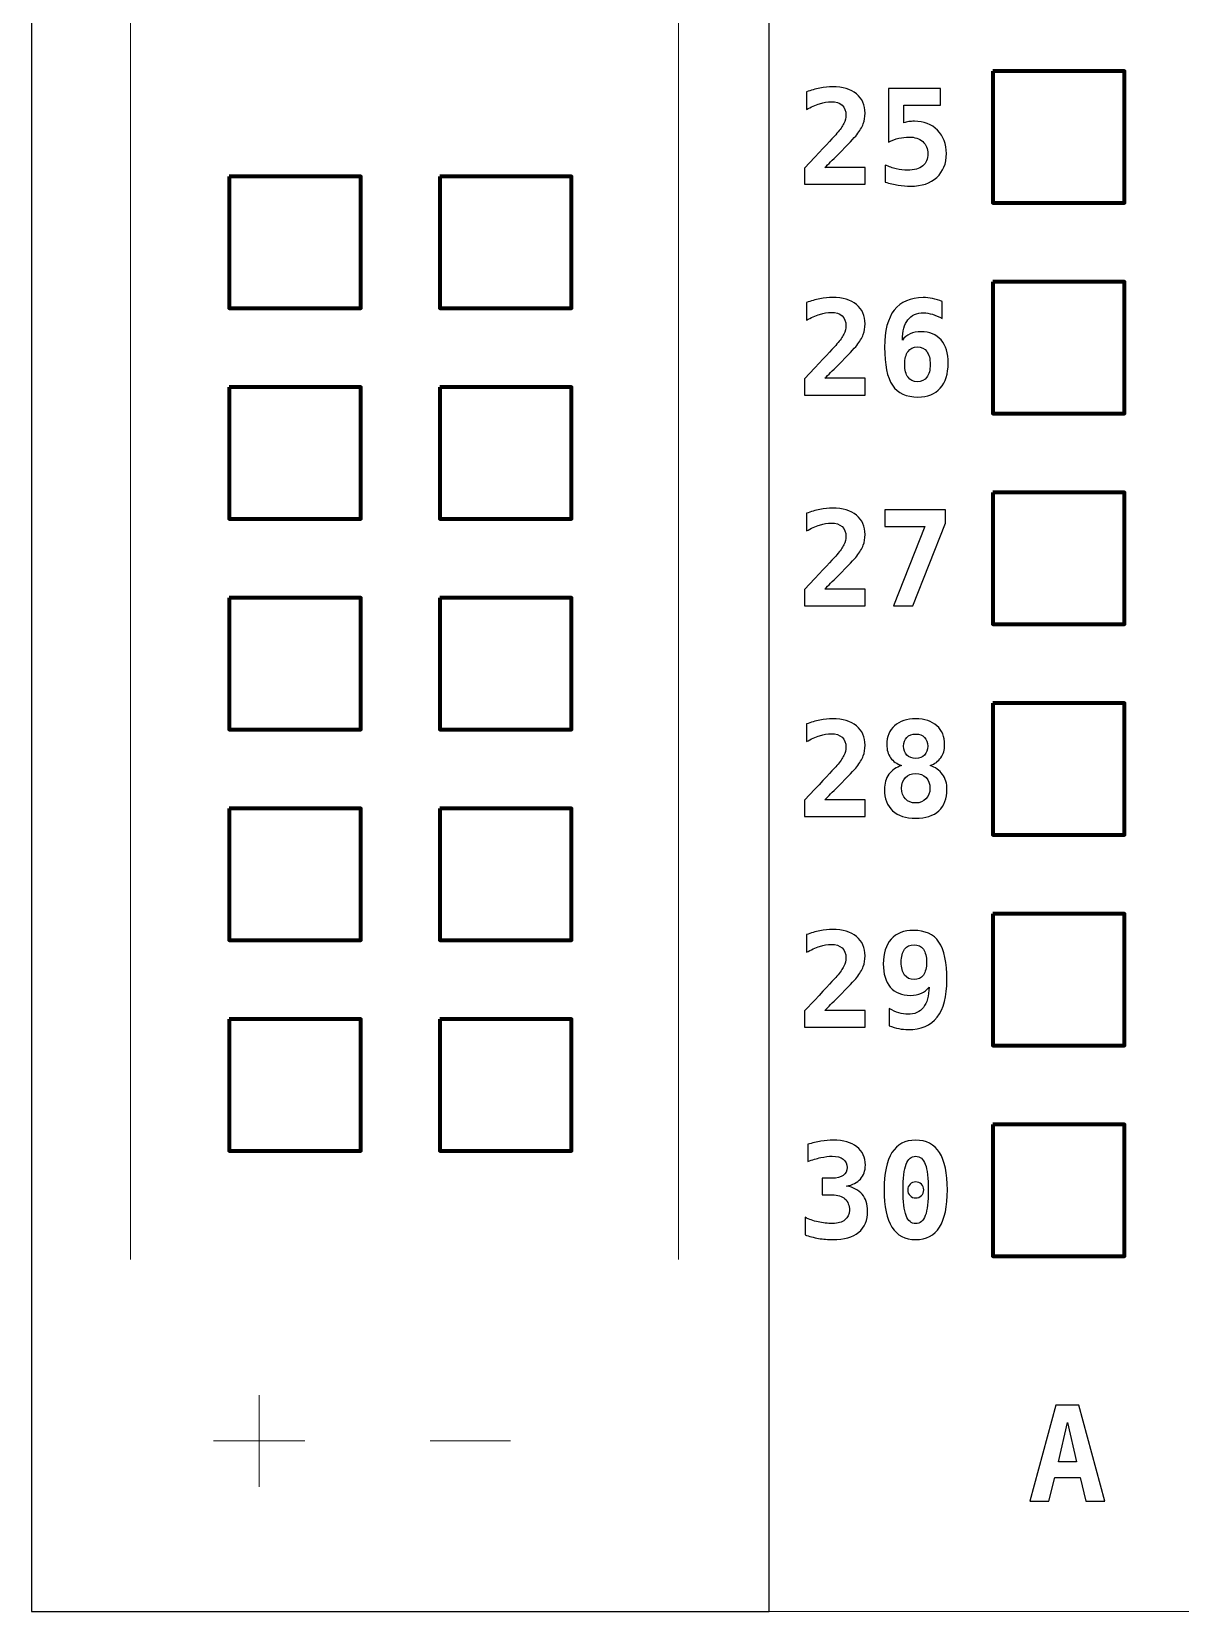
# Model space of a CAD drawing. Header units: centimetres. Extents: x -16.4 to -4.5, y -20.8 to -8.9.
# Drawn here: x -13.135 to -11.75, y -19.35 to -17.446 of the extents above; entities that cross this region are included whole.
import ezdxf

# ---------------------------------------------------------------- set-up
doc = ezdxf.new("R2010")
doc.units = ezdxf.units.CM
doc.header["$MEASUREMENT"] = 0
doc.layers.add('Layer 1', color=7, linetype='Continuous')

msp = doc.modelspace()

# ---------------------------------------------------------------- linework, layer by layer
at = {"layer": 'Layer 1', "color": 250, "lineweight": 25}
msp.add_open_spline([(-13.13514, -10.9682), (-13.13514, -10.9682), (-12.24614, -10.9682), (-12.24614, -10.9682), (-12.24614, -10.9682), (-12.24614, -10.9682), (-12.24614, -19.3502), (-12.24614, -19.3502), (-12.24614, -19.3502), (-12.24614, -19.3502), (-13.13514, -19.3502), (-13.13514, -19.3502), (-13.13514, -19.3502), (-13.13514, -19.3502), (-13.13514, -10.9682), (-13.13514, -10.9682)], degree=3, knots=[0, 0, 0, 0, 0.25, 0.25, 0.25, 0.25, 0.5, 0.5, 0.5, 0.5, 0.75, 0.75, 0.75, 0.75, 1, 1, 1, 1], dxfattribs=at)
at = {"layer": 'Layer 1', "color": 250, "lineweight": 5}
msp.add_open_spline([(-12.24632, -10.9682), (-12.24632, -10.9682), (-8.75382, -10.9682), (-8.75382, -10.9682), (-8.75382, -10.9682), (-8.75382, -10.9682), (-8.75382, -19.3502), (-8.75382, -19.3502), (-8.75382, -19.3502), (-8.75382, -19.3502), (-12.24632, -19.3502), (-12.24632, -19.3502), (-12.24632, -19.3502), (-12.24632, -19.3502), (-12.24632, -10.9682), (-12.24632, -10.9682)], degree=3, knots=[0, 0, 0, 0, 0.25, 0.25, 0.25, 0.25, 0.5, 0.5, 0.5, 0.5, 0.75, 0.75, 0.75, 0.75, 1, 1, 1, 1], dxfattribs=at)
at = {"layer": 'Layer 1', "color": 1, "lineweight": 20}
msp.add_open_spline([(-13.01576, -11.39342), (-13.01576, -11.39342), (-13.01576, -18.92579), (-13.01576, -18.92579)], degree=3, dxfattribs=at)
at = {"layer": 'Layer 1', "color": 186, "lineweight": 20}
msp.add_open_spline([(-12.35536, -11.39342), (-12.35536, -11.39342), (-12.35536, -18.92579), (-12.35536, -18.92579)], degree=3, dxfattribs=at)
at = {"layer": 'Layer 1', "color": 250, "lineweight": 158}
for points in [[(-11.97644, -17.49323), (-11.97644, -17.49323), (-11.81769, -17.49323), (-11.81769, -17.49323), (-11.81769, -17.49323), (-11.81769, -17.49323), (-11.81769, -17.65198), (-11.81769, -17.65198), (-11.81769, -17.65198), (-11.81769, -17.65198), (-11.97644, -17.65198), (-11.97644, -17.65198), (-11.97644, -17.65198), (-11.97644, -17.65198), (-11.97644, -17.49323), (-11.97644, -17.49323)], [(-12.89701, -17.62023), (-12.89701, -17.62023), (-12.73826, -17.62023), (-12.73826, -17.62023), (-12.73826, -17.62023), (-12.73826, -17.62023), (-12.73826, -17.77898), (-12.73826, -17.77898), (-12.73826, -17.77898), (-12.73826, -17.77898), (-12.89701, -17.77898), (-12.89701, -17.77898), (-12.89701, -17.77898), (-12.89701, -17.77898), (-12.89701, -17.62023), (-12.89701, -17.62023)], [(-12.64301, -17.62023), (-12.64301, -17.62023), (-12.48426, -17.62023), (-12.48426, -17.62023), (-12.48426, -17.62023), (-12.48426, -17.62023), (-12.48426, -17.77898), (-12.48426, -17.77898), (-12.48426, -17.77898), (-12.48426, -17.77898), (-12.64301, -17.77898), (-12.64301, -17.77898), (-12.64301, -17.77898), (-12.64301, -17.77898), (-12.64301, -17.62023), (-12.64301, -17.62023)], [(-11.97644, -17.74723), (-11.97644, -17.74723), (-11.81769, -17.74723), (-11.81769, -17.74723), (-11.81769, -17.74723), (-11.81769, -17.74723), (-11.81769, -17.90598), (-11.81769, -17.90598), (-11.81769, -17.90598), (-11.81769, -17.90598), (-11.97644, -17.90598), (-11.97644, -17.90598), (-11.97644, -17.90598), (-11.97644, -17.90598), (-11.97644, -17.74723), (-11.97644, -17.74723)], [(-12.89701, -17.87423), (-12.89701, -17.87423), (-12.73826, -17.87423), (-12.73826, -17.87423), (-12.73826, -17.87423), (-12.73826, -17.87423), (-12.73826, -18.03298), (-12.73826, -18.03298), (-12.73826, -18.03298), (-12.73826, -18.03298), (-12.89701, -18.03298), (-12.89701, -18.03298), (-12.89701, -18.03298), (-12.89701, -18.03298), (-12.89701, -17.87423), (-12.89701, -17.87423)], [(-12.64301, -17.87423), (-12.64301, -17.87423), (-12.48426, -17.87423), (-12.48426, -17.87423), (-12.48426, -17.87423), (-12.48426, -17.87423), (-12.48426, -18.03298), (-12.48426, -18.03298), (-12.48426, -18.03298), (-12.48426, -18.03298), (-12.64301, -18.03298), (-12.64301, -18.03298), (-12.64301, -18.03298), (-12.64301, -18.03298), (-12.64301, -17.87423), (-12.64301, -17.87423)], [(-11.97644, -18.00123), (-11.97644, -18.00123), (-11.81769, -18.00123), (-11.81769, -18.00123), (-11.81769, -18.00123), (-11.81769, -18.00123), (-11.81769, -18.15998), (-11.81769, -18.15998), (-11.81769, -18.15998), (-11.81769, -18.15998), (-11.97644, -18.15998), (-11.97644, -18.15998), (-11.97644, -18.15998), (-11.97644, -18.15998), (-11.97644, -18.00123), (-11.97644, -18.00123)], [(-12.89701, -18.12823), (-12.89701, -18.12823), (-12.73826, -18.12823), (-12.73826, -18.12823), (-12.73826, -18.12823), (-12.73826, -18.12823), (-12.73826, -18.28698), (-12.73826, -18.28698), (-12.73826, -18.28698), (-12.73826, -18.28698), (-12.89701, -18.28698), (-12.89701, -18.28698), (-12.89701, -18.28698), (-12.89701, -18.28698), (-12.89701, -18.12823), (-12.89701, -18.12823)], [(-12.64301, -18.12823), (-12.64301, -18.12823), (-12.48426, -18.12823), (-12.48426, -18.12823), (-12.48426, -18.12823), (-12.48426, -18.12823), (-12.48426, -18.28698), (-12.48426, -18.28698), (-12.48426, -18.28698), (-12.48426, -18.28698), (-12.64301, -18.28698), (-12.64301, -18.28698), (-12.64301, -18.28698), (-12.64301, -18.28698), (-12.64301, -18.12823), (-12.64301, -18.12823)], [(-11.97644, -18.25523), (-11.97644, -18.25523), (-11.81769, -18.25523), (-11.81769, -18.25523), (-11.81769, -18.25523), (-11.81769, -18.25523), (-11.81769, -18.41398), (-11.81769, -18.41398), (-11.81769, -18.41398), (-11.81769, -18.41398), (-11.97644, -18.41398), (-11.97644, -18.41398), (-11.97644, -18.41398), (-11.97644, -18.41398), (-11.97644, -18.25523), (-11.97644, -18.25523)], [(-12.89701, -18.38223), (-12.89701, -18.38223), (-12.73826, -18.38223), (-12.73826, -18.38223), (-12.73826, -18.38223), (-12.73826, -18.38223), (-12.73826, -18.54098), (-12.73826, -18.54098), (-12.73826, -18.54098), (-12.73826, -18.54098), (-12.89701, -18.54098), (-12.89701, -18.54098), (-12.89701, -18.54098), (-12.89701, -18.54098), (-12.89701, -18.38223), (-12.89701, -18.38223)], [(-12.64301, -18.38223), (-12.64301, -18.38223), (-12.48426, -18.38223), (-12.48426, -18.38223), (-12.48426, -18.38223), (-12.48426, -18.38223), (-12.48426, -18.54098), (-12.48426, -18.54098), (-12.48426, -18.54098), (-12.48426, -18.54098), (-12.64301, -18.54098), (-12.64301, -18.54098), (-12.64301, -18.54098), (-12.64301, -18.54098), (-12.64301, -18.38223), (-12.64301, -18.38223)], [(-11.97644, -18.50923), (-11.97644, -18.50923), (-11.81769, -18.50923), (-11.81769, -18.50923), (-11.81769, -18.50923), (-11.81769, -18.50923), (-11.81769, -18.66798), (-11.81769, -18.66798), (-11.81769, -18.66798), (-11.81769, -18.66798), (-11.97644, -18.66798), (-11.97644, -18.66798), (-11.97644, -18.66798), (-11.97644, -18.66798), (-11.97644, -18.50923), (-11.97644, -18.50923)], [(-12.89701, -18.63623), (-12.89701, -18.63623), (-12.73826, -18.63623), (-12.73826, -18.63623), (-12.73826, -18.63623), (-12.73826, -18.63623), (-12.73826, -18.79498), (-12.73826, -18.79498), (-12.73826, -18.79498), (-12.73826, -18.79498), (-12.89701, -18.79498), (-12.89701, -18.79498), (-12.89701, -18.79498), (-12.89701, -18.79498), (-12.89701, -18.63623), (-12.89701, -18.63623)], [(-12.64301, -18.63623), (-12.64301, -18.63623), (-12.48426, -18.63623), (-12.48426, -18.63623), (-12.48426, -18.63623), (-12.48426, -18.63623), (-12.48426, -18.79498), (-12.48426, -18.79498), (-12.48426, -18.79498), (-12.48426, -18.79498), (-12.64301, -18.79498), (-12.64301, -18.79498), (-12.64301, -18.79498), (-12.64301, -18.79498), (-12.64301, -18.63623), (-12.64301, -18.63623)], [(-11.97644, -18.76323), (-11.97644, -18.76323), (-11.81769, -18.76323), (-11.81769, -18.76323), (-11.81769, -18.76323), (-11.81769, -18.76323), (-11.81769, -18.92198), (-11.81769, -18.92198), (-11.81769, -18.92198), (-11.81769, -18.92198), (-11.97644, -18.92198), (-11.97644, -18.92198), (-11.97644, -18.92198), (-11.97644, -18.92198), (-11.97644, -18.76323), (-11.97644, -18.76323)]]:
    msp.add_open_spline(points, degree=3, knots=[0, 0, 0, 0, 0.25, 0.25, 0.25, 0.25, 0.5, 0.5, 0.5, 0.5, 0.75, 0.75, 0.75, 0.75, 1, 1, 1, 1], dxfattribs=at)
at = {"layer": 'Layer 1'}
for points, knots in [([(-12.17895, -17.60962), (-12.17895, -17.60962), (-12.13029, -17.60962), (-12.13029, -17.60962), (-12.13029, -17.60962), (-12.13029, -17.60962), (-12.13029, -17.62974), (-12.13029, -17.62974), (-12.13029, -17.62974), (-12.13029, -17.62974), (-12.20361, -17.62974), (-12.20361, -17.62974), (-12.20361, -17.62974), (-12.20361, -17.62974), (-12.20361, -17.61022), (-12.20361, -17.61022), (-12.20361, -17.61022), (-12.20361, -17.61022), (-12.19122, -17.5971), (-12.19122, -17.5971), (-12.19122, -17.5971), (-12.17655, -17.58146), (-12.16762, -17.57185), (-12.16448, -17.56823), (-12.16448, -17.56823), (-12.16062, -17.56379), (-12.15782, -17.55986), (-12.15613, -17.55643), (-12.15613, -17.55643), (-12.15442, -17.55299), (-12.15357, -17.54961), (-12.15357, -17.54626), (-12.15357, -17.54626), (-12.15357, -17.54111), (-12.15513, -17.53712), (-12.15825, -17.53432), (-12.15825, -17.53432), (-12.16136, -17.53149), (-12.1658, -17.5301), (-12.17151, -17.5301), (-12.17151, -17.5301), (-12.1756, -17.5301), (-12.18017, -17.53091), (-12.18524, -17.53252), (-12.18524, -17.53252), (-12.19033, -17.53416), (-12.19561, -17.53651), (-12.20113, -17.5396), (-12.20113, -17.5396), (-12.20113, -17.5396), (-12.20113, -17.51832), (-12.20113, -17.51832), (-12.20113, -17.51832), (-12.19561, -17.51631), (-12.19022, -17.51478), (-12.18492, -17.51372), (-12.18492, -17.51372), (-12.17964, -17.51266), (-12.17457, -17.51214), (-12.16974, -17.51214), (-12.16974, -17.51214), (-12.15751, -17.51214), (-12.14789, -17.51499), (-12.14092, -17.52069), (-12.14092, -17.52069), (-12.13393, -17.52637), (-12.13045, -17.53416), (-12.13045, -17.54401), (-12.13045, -17.54401), (-12.13045, -17.54856), (-12.13121, -17.55281), (-12.13272, -17.55677), (-12.13272, -17.55677), (-12.13425, -17.56076), (-12.13686, -17.56517), (-12.14058, -17.57), (-12.14058, -17.57), (-12.1433, -17.57351), (-12.1508, -17.58141), (-12.16308, -17.59369), (-12.16308, -17.59369), (-12.16974, -17.60032), (-12.17502, -17.60565), (-12.17895, -17.60962)], [0, 0, 0, 0, 0.047619, 0.047619, 0.047619, 0.047619, 0.0952381, 0.0952381, 0.0952381, 0.0952381, 0.1428571, 0.1428571, 0.1428571, 0.1428571, 0.1904762, 0.1904762, 0.1904762, 0.1904762, 0.2380952, 0.2380952, 0.2380952, 0.2380952, 0.2857143, 0.2857143, 0.2857143, 0.2857143, 0.3333333, 0.3333333, 0.3333333, 0.3333333, 0.3809524, 0.3809524, 0.3809524, 0.3809524, 0.4285714, 0.4285714, 0.4285714, 0.4285714, 0.4761905, 0.4761905, 0.4761905, 0.4761905, 0.5238095, 0.5238095, 0.5238095, 0.5238095, 0.5714286, 0.5714286, 0.5714286, 0.5714286, 0.6190476, 0.6190476, 0.6190476, 0.6190476, 0.6666667, 0.6666667, 0.6666667, 0.6666667, 0.7142857, 0.7142857, 0.7142857, 0.7142857, 0.7619048, 0.7619048, 0.7619048, 0.7619048, 0.8095238, 0.8095238, 0.8095238, 0.8095238, 0.8571429, 0.8571429, 0.8571429, 0.8571429, 0.9047619, 0.9047619, 0.9047619, 0.9047619, 0.952381, 0.952381, 0.952381, 0.952381, 1, 1, 1, 1]), ([(-12.10222, -17.51422), (-12.10222, -17.51422), (-12.03949, -17.51422), (-12.03949, -17.51422), (-12.03949, -17.51422), (-12.03949, -17.51422), (-12.03949, -17.53435), (-12.03949, -17.53435), (-12.03949, -17.53435), (-12.03949, -17.53435), (-12.08374, -17.53435), (-12.08374, -17.53435), (-12.08374, -17.53435), (-12.08374, -17.53435), (-12.08374, -17.55577), (-12.08374, -17.55577), (-12.08374, -17.55577), (-12.08189, -17.55505), (-12.07989, -17.55452), (-12.07777, -17.55418), (-12.07777, -17.55418), (-12.07566, -17.55384), (-12.07342, -17.55368), (-12.07104, -17.55368), (-12.07104, -17.55368), (-12.0596, -17.55368), (-12.05031, -17.5573), (-12.04318, -17.56451), (-12.04318, -17.56451), (-12.03608, -17.57174), (-12.03252, -17.58112), (-12.03252, -17.59269), (-12.03252, -17.59269), (-12.03252, -17.60481), (-12.03637, -17.61437), (-12.04407, -17.62142), (-12.04407, -17.62142), (-12.05179, -17.62847), (-12.0623, -17.63198), (-12.07561, -17.63198), (-12.07561, -17.63198), (-12.08055, -17.63198), (-12.08556, -17.63156), (-12.09061, -17.63074), (-12.09061, -17.63074), (-12.09564, -17.62992), (-12.10082, -17.62868), (-12.10607, -17.62702), (-12.10607, -17.62702), (-12.10607, -17.62702), (-12.10607, -17.60645), (-12.10607, -17.60645), (-12.10607, -17.60645), (-12.1018, -17.60856), (-12.09739, -17.61014), (-12.0929, -17.6112), (-12.0929, -17.6112), (-12.08839, -17.61226), (-12.08385, -17.61278), (-12.0793, -17.61278), (-12.0793, -17.61278), (-12.07128, -17.61278), (-12.06515, -17.61107), (-12.06098, -17.60763), (-12.06098, -17.60763), (-12.0568, -17.6042), (-12.05472, -17.59924), (-12.05472, -17.59269), (-12.05472, -17.59269), (-12.05472, -17.58664), (-12.0568, -17.58181), (-12.06095, -17.57816), (-12.06095, -17.57816), (-12.0651, -17.57454), (-12.07064, -17.57272), (-12.07754, -17.57272), (-12.07754, -17.57272), (-12.08163, -17.57272), (-12.0857, -17.57322), (-12.08982, -17.57423), (-12.08982, -17.57423), (-12.0939, -17.57523), (-12.09805, -17.57676), (-12.10222, -17.57877), (-12.10222, -17.57877), (-12.10222, -17.57877), (-12.10222, -17.51422), (-12.10222, -17.51422)], [0, 0, 0, 0, 0.0454545, 0.0454545, 0.0454545, 0.0454545, 0.0909091, 0.0909091, 0.0909091, 0.0909091, 0.1363636, 0.1363636, 0.1363636, 0.1363636, 0.1818182, 0.1818182, 0.1818182, 0.1818182, 0.2272727, 0.2272727, 0.2272727, 0.2272727, 0.2727273, 0.2727273, 0.2727273, 0.2727273, 0.3181818, 0.3181818, 0.3181818, 0.3181818, 0.3636364, 0.3636364, 0.3636364, 0.3636364, 0.4090909, 0.4090909, 0.4090909, 0.4090909, 0.4545455, 0.4545455, 0.4545455, 0.4545455, 0.5, 0.5, 0.5, 0.5, 0.5454545, 0.5454545, 0.5454545, 0.5454545, 0.5909091, 0.5909091, 0.5909091, 0.5909091, 0.6363636, 0.6363636, 0.6363636, 0.6363636, 0.6818182, 0.6818182, 0.6818182, 0.6818182, 0.7272727, 0.7272727, 0.7272727, 0.7272727, 0.7727273, 0.7727273, 0.7727273, 0.7727273, 0.8181818, 0.8181818, 0.8181818, 0.8181818, 0.8636364, 0.8636364, 0.8636364, 0.8636364, 0.9090909, 0.9090909, 0.9090909, 0.9090909, 0.9545455, 0.9545455, 0.9545455, 0.9545455, 1, 1, 1, 1]), ([(-12.17895, -17.86362), (-12.17895, -17.86362), (-12.13029, -17.86362), (-12.13029, -17.86362), (-12.13029, -17.86362), (-12.13029, -17.86362), (-12.13029, -17.88374), (-12.13029, -17.88374), (-12.13029, -17.88374), (-12.13029, -17.88374), (-12.20361, -17.88374), (-12.20361, -17.88374), (-12.20361, -17.88374), (-12.20361, -17.88374), (-12.20361, -17.86422), (-12.20361, -17.86422), (-12.20361, -17.86422), (-12.20361, -17.86422), (-12.19122, -17.8511), (-12.19122, -17.8511), (-12.19122, -17.8511), (-12.17655, -17.83546), (-12.16762, -17.82585), (-12.16448, -17.82223), (-12.16448, -17.82223), (-12.16062, -17.81779), (-12.15782, -17.81386), (-12.15613, -17.81043), (-12.15613, -17.81043), (-12.15442, -17.80699), (-12.15357, -17.80361), (-12.15357, -17.80026), (-12.15357, -17.80026), (-12.15357, -17.79511), (-12.15513, -17.79112), (-12.15825, -17.78832), (-12.15825, -17.78832), (-12.16136, -17.78549), (-12.1658, -17.7841), (-12.17151, -17.7841), (-12.17151, -17.7841), (-12.1756, -17.7841), (-12.18017, -17.78491), (-12.18524, -17.78652), (-12.18524, -17.78652), (-12.19033, -17.78816), (-12.19561, -17.79051), (-12.20113, -17.7936), (-12.20113, -17.7936), (-12.20113, -17.7936), (-12.20113, -17.77232), (-12.20113, -17.77232), (-12.20113, -17.77232), (-12.19561, -17.77031), (-12.19022, -17.76878), (-12.18492, -17.76772), (-12.18492, -17.76772), (-12.17964, -17.76666), (-12.17457, -17.76614), (-12.16974, -17.76614), (-12.16974, -17.76614), (-12.15751, -17.76614), (-12.14789, -17.76899), (-12.14092, -17.77469), (-12.14092, -17.77469), (-12.13393, -17.78037), (-12.13045, -17.78816), (-12.13045, -17.79801), (-12.13045, -17.79801), (-12.13045, -17.80256), (-12.13121, -17.80681), (-12.13272, -17.81077), (-12.13272, -17.81077), (-12.13425, -17.81476), (-12.13686, -17.81917), (-12.14058, -17.824), (-12.14058, -17.824), (-12.1433, -17.82751), (-12.1508, -17.83541), (-12.16308, -17.84769), (-12.16308, -17.84769), (-12.16974, -17.85432), (-12.17502, -17.85965), (-12.17895, -17.86362)], [0, 0, 0, 0, 0.047619, 0.047619, 0.047619, 0.047619, 0.0952381, 0.0952381, 0.0952381, 0.0952381, 0.1428571, 0.1428571, 0.1428571, 0.1428571, 0.1904762, 0.1904762, 0.1904762, 0.1904762, 0.2380952, 0.2380952, 0.2380952, 0.2380952, 0.2857143, 0.2857143, 0.2857143, 0.2857143, 0.3333333, 0.3333333, 0.3333333, 0.3333333, 0.3809524, 0.3809524, 0.3809524, 0.3809524, 0.4285714, 0.4285714, 0.4285714, 0.4285714, 0.4761905, 0.4761905, 0.4761905, 0.4761905, 0.5238095, 0.5238095, 0.5238095, 0.5238095, 0.5714286, 0.5714286, 0.5714286, 0.5714286, 0.6190476, 0.6190476, 0.6190476, 0.6190476, 0.6666667, 0.6666667, 0.6666667, 0.6666667, 0.7142857, 0.7142857, 0.7142857, 0.7142857, 0.7619048, 0.7619048, 0.7619048, 0.7619048, 0.8095238, 0.8095238, 0.8095238, 0.8095238, 0.8571429, 0.8571429, 0.8571429, 0.8571429, 0.9047619, 0.9047619, 0.9047619, 0.9047619, 0.952381, 0.952381, 0.952381, 0.952381, 1, 1, 1, 1]), ([(-12.03748, -17.77094), (-12.03748, -17.77094), (-12.03748, -17.79167), (-12.03748, -17.79167), (-12.03748, -17.79167), (-12.04154, -17.78935), (-12.04545, -17.78761), (-12.0492, -17.78645), (-12.0492, -17.78645), (-12.05292, -17.78528), (-12.05651, -17.7847), (-12.05997, -17.7847), (-12.05997, -17.7847), (-12.06821, -17.7847), (-12.0745, -17.78748), (-12.0788, -17.79302), (-12.0788, -17.79302), (-12.08311, -17.79857), (-12.08535, -17.80675), (-12.08556, -17.81758), (-12.08556, -17.81758), (-12.08313, -17.81423), (-12.08004, -17.81172), (-12.07629, -17.81003), (-12.07629, -17.81003), (-12.07252, -17.80837), (-12.06808, -17.80752), (-12.06298, -17.80752), (-12.06298, -17.80752), (-12.05255, -17.80752), (-12.04452, -17.81082), (-12.03885, -17.8174), (-12.03885, -17.8174), (-12.03318, -17.82397), (-12.03035, -17.8333), (-12.03035, -17.84537), (-12.03035, -17.84537), (-12.03035, -17.85831), (-12.03355, -17.86834), (-12.0399, -17.87547), (-12.0399, -17.87547), (-12.04627, -17.88258), (-12.05522, -17.88614), (-12.06679, -17.88614), (-12.06679, -17.88614), (-12.08086, -17.88614), (-12.09108, -17.88142), (-12.09744, -17.87199), (-12.09744, -17.87199), (-12.1038, -17.86253), (-12.107, -17.84729), (-12.107, -17.82625), (-12.107, -17.82625), (-12.107, -17.80625), (-12.10312, -17.79125), (-12.09533, -17.78127), (-12.09533, -17.78127), (-12.08754, -17.77129), (-12.07587, -17.76629), (-12.06029, -17.76629), (-12.06029, -17.76629), (-12.05667, -17.76629), (-12.05295, -17.76669), (-12.04912, -17.76746), (-12.04912, -17.76746), (-12.04526, -17.76822), (-12.04138, -17.76938), (-12.03748, -17.77094)], [0, 0, 0, 0, 0.0588235, 0.0588235, 0.0588235, 0.0588235, 0.1176471, 0.1176471, 0.1176471, 0.1176471, 0.1764706, 0.1764706, 0.1764706, 0.1764706, 0.2352941, 0.2352941, 0.2352941, 0.2352941, 0.2941176, 0.2941176, 0.2941176, 0.2941176, 0.3529412, 0.3529412, 0.3529412, 0.3529412, 0.4117647, 0.4117647, 0.4117647, 0.4117647, 0.4705882, 0.4705882, 0.4705882, 0.4705882, 0.5294118, 0.5294118, 0.5294118, 0.5294118, 0.5882353, 0.5882353, 0.5882353, 0.5882353, 0.6470588, 0.6470588, 0.6470588, 0.6470588, 0.7058824, 0.7058824, 0.7058824, 0.7058824, 0.7647059, 0.7647059, 0.7647059, 0.7647059, 0.8235294, 0.8235294, 0.8235294, 0.8235294, 0.8823529, 0.8823529, 0.8823529, 0.8823529, 0.9411765, 0.9411765, 0.9411765, 0.9411765, 1, 1, 1, 1]), ([(-12.06739, -17.82585), (-12.07233, -17.82585), (-12.07611, -17.82765), (-12.07872, -17.83124), (-12.07872, -17.83124), (-12.08134, -17.83483), (-12.08263, -17.84001), (-12.08263, -17.84682), (-12.08263, -17.84682), (-12.08263, -17.85358), (-12.08134, -17.85876), (-12.07872, -17.86235), (-12.07872, -17.86235), (-12.07611, -17.86594), (-12.07233, -17.86774), (-12.06739, -17.86774), (-12.06739, -17.86774), (-12.06243, -17.86774), (-12.05863, -17.86594), (-12.05598, -17.86235), (-12.05598, -17.86235), (-12.05332, -17.85876), (-12.052, -17.85358), (-12.052, -17.84682), (-12.052, -17.84682), (-12.052, -17.84006), (-12.05332, -17.83488), (-12.05598, -17.83126), (-12.05598, -17.83126), (-12.05863, -17.82765), (-12.06243, -17.82585), (-12.06739, -17.82585)], [0, 0, 0, 0, 0.125, 0.125, 0.125, 0.125, 0.25, 0.25, 0.25, 0.25, 0.375, 0.375, 0.375, 0.375, 0.5, 0.5, 0.5, 0.5, 0.625, 0.625, 0.625, 0.625, 0.75, 0.75, 0.75, 0.75, 0.875, 0.875, 0.875, 0.875, 1, 1, 1, 1]), ([(-12.17895, -18.11762), (-12.17895, -18.11762), (-12.13029, -18.11762), (-12.13029, -18.11762), (-12.13029, -18.11762), (-12.13029, -18.11762), (-12.13029, -18.13774), (-12.13029, -18.13774), (-12.13029, -18.13774), (-12.13029, -18.13774), (-12.20361, -18.13774), (-12.20361, -18.13774), (-12.20361, -18.13774), (-12.20361, -18.13774), (-12.20361, -18.11822), (-12.20361, -18.11822), (-12.20361, -18.11822), (-12.20361, -18.11822), (-12.19122, -18.1051), (-12.19122, -18.1051), (-12.19122, -18.1051), (-12.17655, -18.08946), (-12.16762, -18.07985), (-12.16448, -18.07623), (-12.16448, -18.07623), (-12.16062, -18.07179), (-12.15782, -18.06786), (-12.15613, -18.06443), (-12.15613, -18.06443), (-12.15442, -18.06099), (-12.15357, -18.05761), (-12.15357, -18.05426), (-12.15357, -18.05426), (-12.15357, -18.04911), (-12.15513, -18.04512), (-12.15825, -18.04232), (-12.15825, -18.04232), (-12.16136, -18.03949), (-12.1658, -18.0381), (-12.17151, -18.0381), (-12.17151, -18.0381), (-12.1756, -18.0381), (-12.18017, -18.03891), (-12.18524, -18.04052), (-12.18524, -18.04052), (-12.19033, -18.04216), (-12.19561, -18.04451), (-12.20113, -18.0476), (-12.20113, -18.0476), (-12.20113, -18.0476), (-12.20113, -18.02632), (-12.20113, -18.02632), (-12.20113, -18.02632), (-12.19561, -18.02431), (-12.19022, -18.02278), (-12.18492, -18.02172), (-12.18492, -18.02172), (-12.17964, -18.02066), (-12.17457, -18.02014), (-12.16974, -18.02014), (-12.16974, -18.02014), (-12.15751, -18.02014), (-12.14789, -18.02299), (-12.14092, -18.02869), (-12.14092, -18.02869), (-12.13393, -18.03437), (-12.13045, -18.04216), (-12.13045, -18.05201), (-12.13045, -18.05201), (-12.13045, -18.05656), (-12.13121, -18.06081), (-12.13272, -18.06477), (-12.13272, -18.06477), (-12.13425, -18.06876), (-12.13686, -18.07317), (-12.14058, -18.078), (-12.14058, -18.078), (-12.1433, -18.08151), (-12.1508, -18.08941), (-12.16308, -18.10169), (-12.16308, -18.10169), (-12.16974, -18.10832), (-12.17502, -18.11365), (-12.17895, -18.11762)], [0, 0, 0, 0, 0.047619, 0.047619, 0.047619, 0.047619, 0.0952381, 0.0952381, 0.0952381, 0.0952381, 0.1428571, 0.1428571, 0.1428571, 0.1428571, 0.1904762, 0.1904762, 0.1904762, 0.1904762, 0.2380952, 0.2380952, 0.2380952, 0.2380952, 0.2857143, 0.2857143, 0.2857143, 0.2857143, 0.3333333, 0.3333333, 0.3333333, 0.3333333, 0.3809524, 0.3809524, 0.3809524, 0.3809524, 0.4285714, 0.4285714, 0.4285714, 0.4285714, 0.4761905, 0.4761905, 0.4761905, 0.4761905, 0.5238095, 0.5238095, 0.5238095, 0.5238095, 0.5714286, 0.5714286, 0.5714286, 0.5714286, 0.6190476, 0.6190476, 0.6190476, 0.6190476, 0.6666667, 0.6666667, 0.6666667, 0.6666667, 0.7142857, 0.7142857, 0.7142857, 0.7142857, 0.7619048, 0.7619048, 0.7619048, 0.7619048, 0.8095238, 0.8095238, 0.8095238, 0.8095238, 0.8571429, 0.8571429, 0.8571429, 0.8571429, 0.9047619, 0.9047619, 0.9047619, 0.9047619, 0.952381, 0.952381, 0.952381, 0.952381, 1, 1, 1, 1]), ([(-12.10668, -18.02222), (-12.10668, -18.02222), (-12.03365, -18.02222), (-12.03365, -18.02222), (-12.03365, -18.02222), (-12.03365, -18.02222), (-12.03365, -18.03839), (-12.03365, -18.03839), (-12.03365, -18.03839), (-12.03365, -18.03839), (-12.07281, -18.13774), (-12.07281, -18.13774), (-12.07281, -18.13774), (-12.07281, -18.13774), (-12.09609, -18.13774), (-12.09609, -18.13774), (-12.09609, -18.13774), (-12.09609, -18.13774), (-12.05849, -18.04235), (-12.05849, -18.04235), (-12.05849, -18.04235), (-12.05849, -18.04235), (-12.10668, -18.04235), (-12.10668, -18.04235), (-12.10668, -18.04235), (-12.10668, -18.04235), (-12.10668, -18.02222), (-12.10668, -18.02222)], [0, 0, 0, 0, 0.1428571, 0.1428571, 0.1428571, 0.1428571, 0.2857143, 0.2857143, 0.2857143, 0.2857143, 0.4285714, 0.4285714, 0.4285714, 0.4285714, 0.5714286, 0.5714286, 0.5714286, 0.5714286, 0.7142857, 0.7142857, 0.7142857, 0.7142857, 0.8571429, 0.8571429, 0.8571429, 0.8571429, 1, 1, 1, 1]), ([(-12.17895, -18.37162), (-12.17895, -18.37162), (-12.13029, -18.37162), (-12.13029, -18.37162), (-12.13029, -18.37162), (-12.13029, -18.37162), (-12.13029, -18.39174), (-12.13029, -18.39174), (-12.13029, -18.39174), (-12.13029, -18.39174), (-12.20361, -18.39174), (-12.20361, -18.39174), (-12.20361, -18.39174), (-12.20361, -18.39174), (-12.20361, -18.37222), (-12.20361, -18.37222), (-12.20361, -18.37222), (-12.20361, -18.37222), (-12.19122, -18.3591), (-12.19122, -18.3591), (-12.19122, -18.3591), (-12.17655, -18.34346), (-12.16762, -18.33385), (-12.16448, -18.33023), (-12.16448, -18.33023), (-12.16062, -18.32579), (-12.15782, -18.32186), (-12.15613, -18.31843), (-12.15613, -18.31843), (-12.15442, -18.31499), (-12.15357, -18.31161), (-12.15357, -18.30826), (-12.15357, -18.30826), (-12.15357, -18.30311), (-12.15513, -18.29912), (-12.15825, -18.29632), (-12.15825, -18.29632), (-12.16136, -18.29349), (-12.1658, -18.2921), (-12.17151, -18.2921), (-12.17151, -18.2921), (-12.1756, -18.2921), (-12.18017, -18.29291), (-12.18524, -18.29452), (-12.18524, -18.29452), (-12.19033, -18.29616), (-12.19561, -18.29851), (-12.20113, -18.3016), (-12.20113, -18.3016), (-12.20113, -18.3016), (-12.20113, -18.28032), (-12.20113, -18.28032), (-12.20113, -18.28032), (-12.19561, -18.27831), (-12.19022, -18.27678), (-12.18492, -18.27572), (-12.18492, -18.27572), (-12.17964, -18.27466), (-12.17457, -18.27414), (-12.16974, -18.27414), (-12.16974, -18.27414), (-12.15751, -18.27414), (-12.14789, -18.27699), (-12.14092, -18.28269), (-12.14092, -18.28269), (-12.13393, -18.28837), (-12.13045, -18.29616), (-12.13045, -18.30601), (-12.13045, -18.30601), (-12.13045, -18.31056), (-12.13121, -18.31481), (-12.13272, -18.31877), (-12.13272, -18.31877), (-12.13425, -18.32276), (-12.13686, -18.32717), (-12.14058, -18.332), (-12.14058, -18.332), (-12.1433, -18.33551), (-12.1508, -18.34341), (-12.16308, -18.35569), (-12.16308, -18.35569), (-12.16974, -18.36232), (-12.17502, -18.36765), (-12.17895, -18.37162)], [0, 0, 0, 0, 0.047619, 0.047619, 0.047619, 0.047619, 0.0952381, 0.0952381, 0.0952381, 0.0952381, 0.1428571, 0.1428571, 0.1428571, 0.1428571, 0.1904762, 0.1904762, 0.1904762, 0.1904762, 0.2380952, 0.2380952, 0.2380952, 0.2380952, 0.2857143, 0.2857143, 0.2857143, 0.2857143, 0.3333333, 0.3333333, 0.3333333, 0.3333333, 0.3809524, 0.3809524, 0.3809524, 0.3809524, 0.4285714, 0.4285714, 0.4285714, 0.4285714, 0.4761905, 0.4761905, 0.4761905, 0.4761905, 0.5238095, 0.5238095, 0.5238095, 0.5238095, 0.5714286, 0.5714286, 0.5714286, 0.5714286, 0.6190476, 0.6190476, 0.6190476, 0.6190476, 0.6666667, 0.6666667, 0.6666667, 0.6666667, 0.7142857, 0.7142857, 0.7142857, 0.7142857, 0.7619048, 0.7619048, 0.7619048, 0.7619048, 0.8095238, 0.8095238, 0.8095238, 0.8095238, 0.8571429, 0.8571429, 0.8571429, 0.8571429, 0.9047619, 0.9047619, 0.9047619, 0.9047619, 0.952381, 0.952381, 0.952381, 0.952381, 1, 1, 1, 1]), ([(-12.08644, -18.33052), (-12.09226, -18.32851), (-12.0967, -18.32535), (-12.09974, -18.32104), (-12.09974, -18.32104), (-12.10277, -18.31674), (-12.1043, -18.31148), (-12.1043, -18.30522), (-12.1043, -18.30522), (-12.1043, -18.29563), (-12.10119, -18.28805), (-12.09493, -18.28248), (-12.09493, -18.28248), (-12.08871, -18.27691), (-12.08023, -18.27414), (-12.06948, -18.27414), (-12.06948, -18.27414), (-12.0587, -18.27414), (-12.0502, -18.27691), (-12.04397, -18.28248), (-12.04397, -18.28248), (-12.03772, -18.28805), (-12.0346, -18.29563), (-12.0346, -18.30522), (-12.0346, -18.30522), (-12.0346, -18.31143), (-12.03611, -18.31666), (-12.03909, -18.32096), (-12.03909, -18.32096), (-12.04207, -18.32527), (-12.04642, -18.32846), (-12.05215, -18.33052), (-12.05215, -18.33052), (-12.04576, -18.33248), (-12.04077, -18.33599), (-12.03716, -18.34106), (-12.03716, -18.34106), (-12.03355, -18.3461), (-12.03175, -18.35218), (-12.03175, -18.35923), (-12.03175, -18.35923), (-12.03175, -18.37032), (-12.03502, -18.3789), (-12.04156, -18.38493), (-12.04156, -18.38493), (-12.04811, -18.39097), (-12.05744, -18.39398), (-12.06948, -18.39398), (-12.06948, -18.39398), (-12.0815, -18.39398), (-12.09079, -18.39097), (-12.09733, -18.38493), (-12.09733, -18.38493), (-12.10388, -18.3789), (-12.10716, -18.37032), (-12.10716, -18.35923), (-12.10716, -18.35923), (-12.10716, -18.35213), (-12.10533, -18.34602), (-12.10166, -18.34098), (-12.10166, -18.34098), (-12.09799, -18.33591), (-12.09292, -18.33242), (-12.08644, -18.33052)], [0, 0, 0, 0, 0.0625, 0.0625, 0.0625, 0.0625, 0.125, 0.125, 0.125, 0.125, 0.1875, 0.1875, 0.1875, 0.1875, 0.25, 0.25, 0.25, 0.25, 0.3125, 0.3125, 0.3125, 0.3125, 0.375, 0.375, 0.375, 0.375, 0.4375, 0.4375, 0.4375, 0.4375, 0.5, 0.5, 0.5, 0.5, 0.5625, 0.5625, 0.5625, 0.5625, 0.625, 0.625, 0.625, 0.625, 0.6875, 0.6875, 0.6875, 0.6875, 0.75, 0.75, 0.75, 0.75, 0.8125, 0.8125, 0.8125, 0.8125, 0.875, 0.875, 0.875, 0.875, 0.9375, 0.9375, 0.9375, 0.9375, 1, 1, 1, 1]), ([(-12.08403, -18.3071), (-12.08403, -18.31161), (-12.08274, -18.31523), (-12.08012, -18.31787), (-12.08012, -18.31787), (-12.07754, -18.32054), (-12.07397, -18.32186), (-12.06948, -18.32186), (-12.06948, -18.32186), (-12.06496, -18.32186), (-12.06137, -18.32054), (-12.05878, -18.31787), (-12.05878, -18.31787), (-12.05617, -18.31523), (-12.05488, -18.31161), (-12.05488, -18.3071), (-12.05488, -18.3071), (-12.05488, -18.30261), (-12.05617, -18.29907), (-12.05878, -18.29645), (-12.05878, -18.29645), (-12.06137, -18.29384), (-12.06496, -18.29254), (-12.06948, -18.29254), (-12.06948, -18.29254), (-12.07392, -18.29254), (-12.07746, -18.29386), (-12.0801, -18.29648), (-12.0801, -18.29648), (-12.08271, -18.29912), (-12.08403, -18.30266), (-12.08403, -18.3071)], [0, 0, 0, 0, 0.125, 0.125, 0.125, 0.125, 0.25, 0.25, 0.25, 0.25, 0.375, 0.375, 0.375, 0.375, 0.5, 0.5, 0.5, 0.5, 0.625, 0.625, 0.625, 0.625, 0.75, 0.75, 0.75, 0.75, 0.875, 0.875, 0.875, 0.875, 1, 1, 1, 1]), ([(-12.06948, -18.34019), (-12.0746, -18.34019), (-12.07872, -18.3418), (-12.08187, -18.34502), (-12.08187, -18.34502), (-12.08501, -18.34824), (-12.08659, -18.35252), (-12.08659, -18.35786), (-12.08659, -18.35786), (-12.08659, -18.36316), (-12.08501, -18.36744), (-12.08187, -18.37069), (-12.08187, -18.37069), (-12.07872, -18.37394), (-12.0746, -18.37558), (-12.06948, -18.37558), (-12.06948, -18.37558), (-12.06438, -18.37558), (-12.06024, -18.37391), (-12.05707, -18.37061), (-12.05707, -18.37061), (-12.0539, -18.36731), (-12.05231, -18.36306), (-12.05231, -18.35786), (-12.05231, -18.35786), (-12.05231, -18.35252), (-12.0539, -18.34824), (-12.05704, -18.34502), (-12.05704, -18.34502), (-12.06018, -18.3418), (-12.06433, -18.34019), (-12.06948, -18.34019)], [0, 0, 0, 0, 0.125, 0.125, 0.125, 0.125, 0.25, 0.25, 0.25, 0.25, 0.375, 0.375, 0.375, 0.375, 0.5, 0.5, 0.5, 0.5, 0.625, 0.625, 0.625, 0.625, 0.75, 0.75, 0.75, 0.75, 0.875, 0.875, 0.875, 0.875, 1, 1, 1, 1]), ([(-12.17895, -18.62562), (-12.17895, -18.62562), (-12.13029, -18.62562), (-12.13029, -18.62562), (-12.13029, -18.62562), (-12.13029, -18.62562), (-12.13029, -18.64574), (-12.13029, -18.64574), (-12.13029, -18.64574), (-12.13029, -18.64574), (-12.20361, -18.64574), (-12.20361, -18.64574), (-12.20361, -18.64574), (-12.20361, -18.64574), (-12.20361, -18.62622), (-12.20361, -18.62622), (-12.20361, -18.62622), (-12.20361, -18.62622), (-12.19122, -18.6131), (-12.19122, -18.6131), (-12.19122, -18.6131), (-12.17655, -18.59746), (-12.16762, -18.58785), (-12.16448, -18.58423), (-12.16448, -18.58423), (-12.16062, -18.57979), (-12.15782, -18.57586), (-12.15613, -18.57243), (-12.15613, -18.57243), (-12.15442, -18.56899), (-12.15357, -18.56561), (-12.15357, -18.56226), (-12.15357, -18.56226), (-12.15357, -18.55711), (-12.15513, -18.55312), (-12.15825, -18.55032), (-12.15825, -18.55032), (-12.16136, -18.54749), (-12.1658, -18.5461), (-12.17151, -18.5461), (-12.17151, -18.5461), (-12.1756, -18.5461), (-12.18017, -18.54691), (-12.18524, -18.54852), (-12.18524, -18.54852), (-12.19033, -18.55016), (-12.19561, -18.55251), (-12.20113, -18.5556), (-12.20113, -18.5556), (-12.20113, -18.5556), (-12.20113, -18.53432), (-12.20113, -18.53432), (-12.20113, -18.53432), (-12.19561, -18.53231), (-12.19022, -18.53078), (-12.18492, -18.52972), (-12.18492, -18.52972), (-12.17964, -18.52866), (-12.17457, -18.52814), (-12.16974, -18.52814), (-12.16974, -18.52814), (-12.15751, -18.52814), (-12.14789, -18.53099), (-12.14092, -18.53669), (-12.14092, -18.53669), (-12.13393, -18.54237), (-12.13045, -18.55016), (-12.13045, -18.56001), (-12.13045, -18.56001), (-12.13045, -18.56456), (-12.13121, -18.56881), (-12.13272, -18.57277), (-12.13272, -18.57277), (-12.13425, -18.57676), (-12.13686, -18.58117), (-12.14058, -18.586), (-12.14058, -18.586), (-12.1433, -18.58951), (-12.1508, -18.59741), (-12.16308, -18.60969), (-12.16308, -18.60969), (-12.16974, -18.61632), (-12.17502, -18.62165), (-12.17895, -18.62562)], [0, 0, 0, 0, 0.047619, 0.047619, 0.047619, 0.047619, 0.0952381, 0.0952381, 0.0952381, 0.0952381, 0.1428571, 0.1428571, 0.1428571, 0.1428571, 0.1904762, 0.1904762, 0.1904762, 0.1904762, 0.2380952, 0.2380952, 0.2380952, 0.2380952, 0.2857143, 0.2857143, 0.2857143, 0.2857143, 0.3333333, 0.3333333, 0.3333333, 0.3333333, 0.3809524, 0.3809524, 0.3809524, 0.3809524, 0.4285714, 0.4285714, 0.4285714, 0.4285714, 0.4761905, 0.4761905, 0.4761905, 0.4761905, 0.5238095, 0.5238095, 0.5238095, 0.5238095, 0.5714286, 0.5714286, 0.5714286, 0.5714286, 0.6190476, 0.6190476, 0.6190476, 0.6190476, 0.6666667, 0.6666667, 0.6666667, 0.6666667, 0.7142857, 0.7142857, 0.7142857, 0.7142857, 0.7619048, 0.7619048, 0.7619048, 0.7619048, 0.8095238, 0.8095238, 0.8095238, 0.8095238, 0.8571429, 0.8571429, 0.8571429, 0.8571429, 0.9047619, 0.9047619, 0.9047619, 0.9047619, 0.952381, 0.952381, 0.952381, 0.952381, 1, 1, 1, 1]), ([(-12.10143, -18.64418), (-12.10143, -18.64418), (-12.10143, -18.62337), (-12.10143, -18.62337), (-12.10143, -18.62337), (-12.09736, -18.62575), (-12.09345, -18.62749), (-12.08971, -18.62863), (-12.08971, -18.62863), (-12.08599, -18.62976), (-12.08239, -18.63034), (-12.07893, -18.63034), (-12.07893, -18.63034), (-12.07075, -18.63034), (-12.06449, -18.6276), (-12.06018, -18.6221), (-12.06018, -18.6221), (-12.05588, -18.61661), (-12.05361, -18.6084), (-12.05334, -18.59746), (-12.05334, -18.59746), (-12.05577, -18.60082), (-12.05886, -18.60333), (-12.06261, -18.60502), (-12.06261, -18.60502), (-12.06639, -18.60668), (-12.07085, -18.60752), (-12.076, -18.60752), (-12.076, -18.60752), (-12.08638, -18.60752), (-12.09437, -18.60422), (-12.10005, -18.59765), (-12.10005, -18.59765), (-12.10573, -18.59107), (-12.10856, -18.58175), (-12.10856, -18.56968), (-12.10856, -18.56968), (-12.10856, -18.55679), (-12.10539, -18.54681), (-12.09905, -18.53973), (-12.09905, -18.53973), (-12.09268, -18.53268), (-12.08374, -18.52914), (-12.07212, -18.52914), (-12.07212, -18.52914), (-12.05804, -18.52914), (-12.04782, -18.53384), (-12.04146, -18.54327), (-12.04146, -18.54327), (-12.0351, -18.55267), (-12.03191, -18.56788), (-12.03191, -18.58888), (-12.03191, -18.58888), (-12.03191, -18.60882), (-12.03579, -18.62379), (-12.04357, -18.63378), (-12.04357, -18.63378), (-12.05136, -18.64376), (-12.06304, -18.64875), (-12.07862, -18.64875), (-12.07862, -18.64875), (-12.08224, -18.64875), (-12.08596, -18.64835), (-12.08979, -18.64759), (-12.08979, -18.64759), (-12.09364, -18.64682), (-12.09752, -18.64569), (-12.10143, -18.64418)], [0, 0, 0, 0, 0.0588235, 0.0588235, 0.0588235, 0.0588235, 0.1176471, 0.1176471, 0.1176471, 0.1176471, 0.1764706, 0.1764706, 0.1764706, 0.1764706, 0.2352941, 0.2352941, 0.2352941, 0.2352941, 0.2941176, 0.2941176, 0.2941176, 0.2941176, 0.3529412, 0.3529412, 0.3529412, 0.3529412, 0.4117647, 0.4117647, 0.4117647, 0.4117647, 0.4705882, 0.4705882, 0.4705882, 0.4705882, 0.5294118, 0.5294118, 0.5294118, 0.5294118, 0.5882353, 0.5882353, 0.5882353, 0.5882353, 0.6470588, 0.6470588, 0.6470588, 0.6470588, 0.7058824, 0.7058824, 0.7058824, 0.7058824, 0.7647059, 0.7647059, 0.7647059, 0.7647059, 0.8235294, 0.8235294, 0.8235294, 0.8235294, 0.8823529, 0.8823529, 0.8823529, 0.8823529, 0.9411765, 0.9411765, 0.9411765, 0.9411765, 1, 1, 1, 1]), ([(-12.07151, -18.5884), (-12.06663, -18.5884), (-12.06288, -18.58661), (-12.06026, -18.58302), (-12.06026, -18.58302), (-12.05765, -18.57945), (-12.05635, -18.57425), (-12.05635, -18.56743), (-12.05635, -18.56743), (-12.05635, -18.56067), (-12.05765, -18.5555), (-12.06026, -18.55193), (-12.06026, -18.55193), (-12.06288, -18.54834), (-12.06663, -18.54654), (-12.07151, -18.54654), (-12.07151, -18.54654), (-12.07648, -18.54654), (-12.08028, -18.54834), (-12.08292, -18.55193), (-12.08292, -18.55193), (-12.08559, -18.5555), (-12.08691, -18.56067), (-12.08691, -18.56743), (-12.08691, -18.56743), (-12.08691, -18.5742), (-12.08559, -18.57937), (-12.08292, -18.58299), (-12.08292, -18.58299), (-12.08028, -18.58661), (-12.07648, -18.5884), (-12.07151, -18.5884)], [0, 0, 0, 0, 0.125, 0.125, 0.125, 0.125, 0.25, 0.25, 0.25, 0.25, 0.375, 0.375, 0.375, 0.375, 0.5, 0.5, 0.5, 0.5, 0.625, 0.625, 0.625, 0.625, 0.75, 0.75, 0.75, 0.75, 0.875, 0.875, 0.875, 0.875, 1, 1, 1, 1]), ([(-12.17005, -18.84806), (-12.17005, -18.84806), (-12.18228, -18.84806), (-12.18228, -18.84806), (-12.18228, -18.84806), (-12.18228, -18.84806), (-12.18228, -18.82793), (-12.18228, -18.82793), (-12.18228, -18.82793), (-12.18228, -18.82793), (-12.17005, -18.82793), (-12.17005, -18.82793), (-12.17005, -18.82793), (-12.1644, -18.82793), (-12.15999, -18.82682), (-12.15687, -18.82458), (-12.15687, -18.82458), (-12.15376, -18.82233), (-12.1522, -18.81916), (-12.1522, -18.8151), (-12.1522, -18.8151), (-12.1522, -18.81082), (-12.15376, -18.80746), (-12.15687, -18.80506), (-12.15687, -18.80506), (-12.15999, -18.80266), (-12.1644, -18.80147), (-12.17005, -18.80147), (-12.17005, -18.80147), (-12.17438, -18.80147), (-12.17903, -18.80202), (-12.18397, -18.80311), (-12.18397, -18.80311), (-12.18893, -18.80419), (-12.19405, -18.80577), (-12.19936, -18.80783), (-12.19936, -18.80783), (-12.19936, -18.80783), (-12.19936, -18.7871), (-12.19936, -18.7871), (-12.19936, -18.7871), (-12.19405, -18.78549), (-12.18882, -18.78428), (-12.18368, -18.7834), (-12.18368, -18.7834), (-12.1785, -18.78256), (-12.17357, -18.78214), (-12.16881, -18.78214), (-12.16881, -18.78214), (-12.15664, -18.78214), (-12.14716, -18.7848), (-12.14037, -18.79011), (-12.14037, -18.79011), (-12.13356, -18.79542), (-12.13016, -18.80274), (-12.13016, -18.81209), (-12.13016, -18.81209), (-12.13016, -18.81893), (-12.13211, -18.82455), (-12.13604, -18.82891), (-12.13604, -18.82891), (-12.13995, -18.83327), (-12.14554, -18.83612), (-12.15281, -18.83744), (-12.15281, -18.83744), (-12.14457, -18.83889), (-12.13826, -18.84219), (-12.13393, -18.84732), (-12.13393, -18.84732), (-12.1296, -18.85244), (-12.12744, -18.8592), (-12.12744, -18.86755), (-12.12744, -18.86755), (-12.12744, -18.87874), (-12.13103, -18.88727), (-12.13818, -18.89316), (-12.13818, -18.89316), (-12.14536, -18.89905), (-12.15576, -18.90198), (-12.16945, -18.90198), (-12.16945, -18.90198), (-12.17526, -18.90198), (-12.18099, -18.90148), (-12.18664, -18.90051), (-12.18664, -18.90051), (-12.19228, -18.89953), (-12.19769, -18.8981), (-12.20284, -18.89625), (-12.20284, -18.89625), (-12.20284, -18.89625), (-12.20284, -18.87505), (-12.20284, -18.87505), (-12.20284, -18.87505), (-12.19798, -18.87748), (-12.19276, -18.87933), (-12.18713, -18.88059), (-12.18713, -18.88059), (-12.18154, -18.88186), (-12.17563, -18.88249), (-12.16945, -18.88249), (-12.16945, -18.88249), (-12.16324, -18.88249), (-12.15835, -18.88107), (-12.15473, -18.87819), (-12.15473, -18.87819), (-12.15112, -18.87534), (-12.14932, -18.87148), (-12.14932, -18.86662), (-12.14932, -18.86662), (-12.14932, -18.86071), (-12.15112, -18.85611), (-12.15473, -18.85289), (-12.15473, -18.85289), (-12.15835, -18.84967), (-12.16345, -18.84806), (-12.17005, -18.84806)], [0, 0, 0, 0, 0.0344828, 0.0344828, 0.0344828, 0.0344828, 0.0689655, 0.0689655, 0.0689655, 0.0689655, 0.1034483, 0.1034483, 0.1034483, 0.1034483, 0.137931, 0.137931, 0.137931, 0.137931, 0.1724138, 0.1724138, 0.1724138, 0.1724138, 0.2068966, 0.2068966, 0.2068966, 0.2068966, 0.2413793, 0.2413793, 0.2413793, 0.2413793, 0.2758621, 0.2758621, 0.2758621, 0.2758621, 0.3103448, 0.3103448, 0.3103448, 0.3103448, 0.3448276, 0.3448276, 0.3448276, 0.3448276, 0.3793103, 0.3793103, 0.3793103, 0.3793103, 0.4137931, 0.4137931, 0.4137931, 0.4137931, 0.4482759, 0.4482759, 0.4482759, 0.4482759, 0.4827586, 0.4827586, 0.4827586, 0.4827586, 0.5172414, 0.5172414, 0.5172414, 0.5172414, 0.5517241, 0.5517241, 0.5517241, 0.5517241, 0.5862069, 0.5862069, 0.5862069, 0.5862069, 0.6206897, 0.6206897, 0.6206897, 0.6206897, 0.6551724, 0.6551724, 0.6551724, 0.6551724, 0.6896552, 0.6896552, 0.6896552, 0.6896552, 0.7241379, 0.7241379, 0.7241379, 0.7241379, 0.7586207, 0.7586207, 0.7586207, 0.7586207, 0.7931034, 0.7931034, 0.7931034, 0.7931034, 0.8275862, 0.8275862, 0.8275862, 0.8275862, 0.862069, 0.862069, 0.862069, 0.862069, 0.8965517, 0.8965517, 0.8965517, 0.8965517, 0.9310345, 0.9310345, 0.9310345, 0.9310345, 0.9655172, 0.9655172, 0.9655172, 0.9655172, 1, 1, 1, 1]), ([(-12.10763, -18.84209), (-12.10763, -18.82209), (-12.10446, -18.80709), (-12.09812, -18.79711), (-12.09812, -18.79711), (-12.09176, -18.78713), (-12.08224, -18.78214), (-12.06948, -18.78214), (-12.06948, -18.78214), (-12.0567, -18.78214), (-12.04714, -18.7871), (-12.04077, -18.79706), (-12.04077, -18.79706), (-12.03444, -18.80701), (-12.03127, -18.82204), (-12.03127, -18.84209), (-12.03127, -18.84209), (-12.03127, -18.86211), (-12.03444, -18.87711), (-12.04077, -18.88706), (-12.04077, -18.88706), (-12.04714, -18.89702), (-12.0567, -18.90198), (-12.06948, -18.90198), (-12.06948, -18.90198), (-12.08224, -18.90198), (-12.09176, -18.89699), (-12.09812, -18.88701), (-12.09812, -18.88701), (-12.10446, -18.87703), (-12.10763, -18.86205), (-12.10763, -18.84209)], [0, 0, 0, 0, 0.125, 0.125, 0.125, 0.125, 0.25, 0.25, 0.25, 0.25, 0.375, 0.375, 0.375, 0.375, 0.5, 0.5, 0.5, 0.5, 0.625, 0.625, 0.625, 0.625, 0.75, 0.75, 0.75, 0.75, 0.875, 0.875, 0.875, 0.875, 1, 1, 1, 1]), ([(-12.06948, -18.80147), (-12.07476, -18.80147), (-12.07859, -18.80469), (-12.08102, -18.81113), (-12.08102, -18.81113), (-12.08345, -18.8176), (-12.08467, -18.8279), (-12.08467, -18.84209), (-12.08467, -18.84209), (-12.08467, -18.85624), (-12.08345, -18.86652), (-12.08102, -18.87299), (-12.08102, -18.87299), (-12.07859, -18.87943), (-12.07476, -18.88265), (-12.06948, -18.88265), (-12.06948, -18.88265), (-12.06417, -18.88265), (-12.06032, -18.87943), (-12.05789, -18.87299), (-12.05789, -18.87299), (-12.05546, -18.86652), (-12.05424, -18.85624), (-12.05424, -18.84209), (-12.05424, -18.84209), (-12.05424, -18.8279), (-12.05546, -18.8176), (-12.05789, -18.81113), (-12.05789, -18.81113), (-12.06032, -18.80469), (-12.06417, -18.80147), (-12.06948, -18.80147)], [0, 0, 0, 0, 0.125, 0.125, 0.125, 0.125, 0.25, 0.25, 0.25, 0.25, 0.375, 0.375, 0.375, 0.375, 0.5, 0.5, 0.5, 0.5, 0.625, 0.625, 0.625, 0.625, 0.75, 0.75, 0.75, 0.75, 0.875, 0.875, 0.875, 0.875, 1, 1, 1, 1]), ([(-12.07909, -18.84209), (-12.07909, -18.83937), (-12.07817, -18.83707), (-12.07629, -18.83522), (-12.07629, -18.83522), (-12.07445, -18.83335), (-12.07217, -18.83242), (-12.06948, -18.83242), (-12.06948, -18.83242), (-12.06676, -18.83242), (-12.06446, -18.83335), (-12.06261, -18.83522), (-12.06261, -18.83522), (-12.06074, -18.83707), (-12.05981, -18.83937), (-12.05981, -18.84209), (-12.05981, -18.84209), (-12.05981, -18.84478), (-12.06074, -18.84705), (-12.06261, -18.8489), (-12.06261, -18.8489), (-12.06446, -18.85078), (-12.06676, -18.8517), (-12.06948, -18.8517), (-12.06948, -18.8517), (-12.07217, -18.8517), (-12.07445, -18.85078), (-12.07629, -18.84895), (-12.07629, -18.84895), (-12.07817, -18.84713), (-12.07909, -18.84483), (-12.07909, -18.84209)], [0, 0, 0, 0, 0.125, 0.125, 0.125, 0.125, 0.25, 0.25, 0.25, 0.25, 0.375, 0.375, 0.375, 0.375, 0.5, 0.5, 0.5, 0.5, 0.625, 0.625, 0.625, 0.625, 0.75, 0.75, 0.75, 0.75, 0.875, 0.875, 0.875, 0.875, 1, 1, 1, 1]), ([(-11.90055, -19.10172), (-11.90055, -19.10172), (-11.87263, -19.10172), (-11.87263, -19.10172), (-11.87263, -19.10172), (-11.87263, -19.10172), (-11.84145, -19.21724), (-11.84145, -19.21724), (-11.84145, -19.21724), (-11.84145, -19.21724), (-11.86426, -19.21724), (-11.86426, -19.21724), (-11.86426, -19.21724), (-11.86426, -19.21724), (-11.87139, -19.18869), (-11.87139, -19.18869), (-11.87139, -19.18869), (-11.87139, -19.18869), (-11.90195, -19.18869), (-11.90195, -19.18869), (-11.90195, -19.18869), (-11.90195, -19.18869), (-11.90891, -19.21724), (-11.90891, -19.21724), (-11.90891, -19.21724), (-11.90891, -19.21724), (-11.93173, -19.21724), (-11.93173, -19.21724), (-11.93173, -19.21724), (-11.93173, -19.21724), (-11.90055, -19.10172), (-11.90055, -19.10172)], [0, 0, 0, 0, 0.125, 0.125, 0.125, 0.125, 0.25, 0.25, 0.25, 0.25, 0.375, 0.375, 0.375, 0.375, 0.5, 0.5, 0.5, 0.5, 0.625, 0.625, 0.625, 0.625, 0.75, 0.75, 0.75, 0.75, 0.875, 0.875, 0.875, 0.875, 1, 1, 1, 1]), ([(-11.88663, -19.12261), (-11.88663, -19.12261), (-11.89738, -19.16989), (-11.89738, -19.16989), (-11.89738, -19.16989), (-11.89738, -19.16989), (-11.8758, -19.16989), (-11.8758, -19.16989), (-11.8758, -19.16989), (-11.8758, -19.16989), (-11.88663, -19.12261), (-11.88663, -19.12261)], [0, 0, 0, 0, 0.3333333, 0.3333333, 0.3333333, 0.3333333, 0.6666667, 0.6666667, 0.6666667, 0.6666667, 1, 1, 1, 1])]:
    msp.add_open_spline(points, degree=3, knots=knots, dxfattribs=at)
at = {"layer": 'Layer 1', "color": 250, "lineweight": 20}
for points, knots in [([(-12.86072, -19.1999), (-12.86072, -19.1999), (-12.86072, -19.1447), (-12.86072, -19.1447), (-12.86072, -19.1447), (-12.86072, -19.1447), (-12.91574, -19.1447), (-12.91574, -19.1447), (-12.91574, -19.1447), (-12.91574, -19.1447), (-12.86072, -19.1447), (-12.86072, -19.1447), (-12.86072, -19.1447), (-12.86072, -19.1447), (-12.86072, -19.08951), (-12.86072, -19.08951), (-12.86072, -19.08951), (-12.86072, -19.08951), (-12.86072, -19.1447), (-12.86072, -19.1447), (-12.86072, -19.1447), (-12.86072, -19.1447), (-12.80569, -19.1447), (-12.80569, -19.1447), (-12.80569, -19.1447), (-12.80569, -19.1447), (-12.86072, -19.1447), (-12.86072, -19.1447), (-12.86072, -19.1447), (-12.86072, -19.1447), (-12.86072, -19.1999), (-12.86072, -19.1999)], [0, 0, 0, 0, 0.125, 0.125, 0.125, 0.125, 0.25, 0.25, 0.25, 0.25, 0.375, 0.375, 0.375, 0.375, 0.5, 0.5, 0.5, 0.5, 0.625, 0.625, 0.625, 0.625, 0.75, 0.75, 0.75, 0.75, 0.875, 0.875, 0.875, 0.875, 1, 1, 1, 1]), ([(-12.65478, -19.1447), (-12.65478, -19.1447), (-12.55786, -19.1447), (-12.55786, -19.1447), (-12.55786, -19.1447), (-12.55786, -19.1447), (-12.65478, -19.1447), (-12.65478, -19.1447)], [0, 0, 0, 0, 0.5, 0.5, 0.5, 0.5, 1, 1, 1, 1])]:
    msp.add_open_spline(points, degree=3, knots=knots, dxfattribs=at)

doc.saveas('drawing.dxf')
